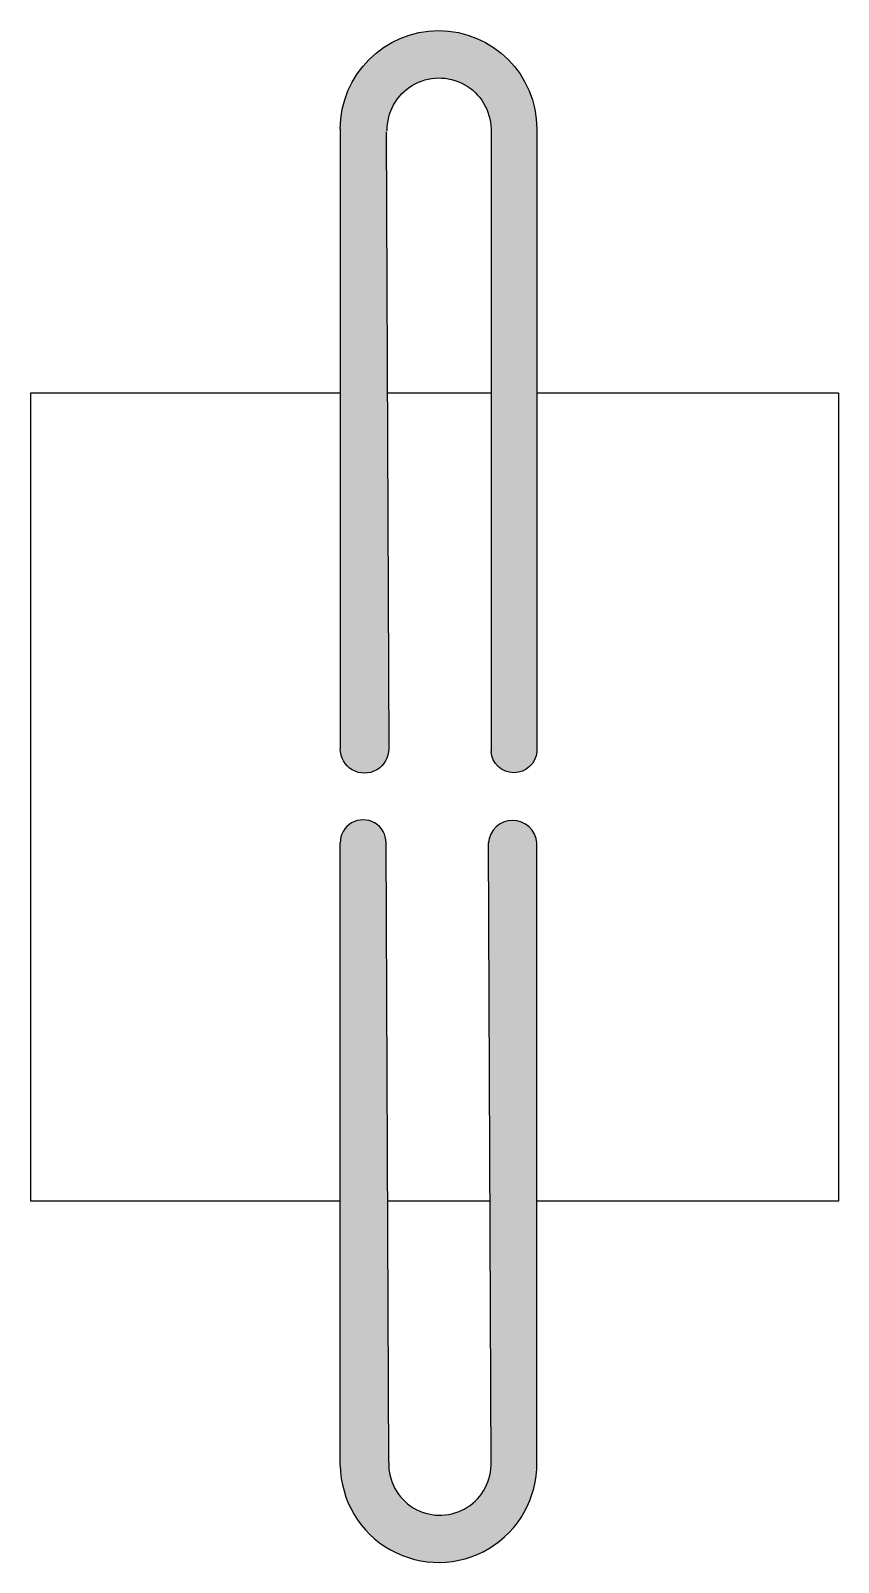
# Model space of a CAD drawing. Header units: metres. Extents: x -0.15 to 0.15, y -0.284 to 0.284.
import ezdxf

# ---------------------------------------------------------------- set-up
doc = ezdxf.new("R2010")
doc.units = ezdxf.units.M

msp = doc.modelspace()

# ---------------------------------------------------------------- hatches: boundary and pattern name
for points in [[(-0.01757745901072419, 0.2475558970533147, -0.9928807149605122), (0.02099999999999999, 0.2480000000000002), (0.02099999999999999, 0.01700000000000079, 1), (0.03800000000000001, 0.01819281618637933), (0.03800000000000001, 0.248, 1), (-0.03499999999999999, 0.248), (-0.03499999999999999, 0.01780853234183113, 1), (-0.01699999999999999, 0.0180000000000001)], [(-0.01800110755997411, -0.01674526120595163, 0.995661625664232), (-0.03499999999999999, -0.01700000000000013), (-0.03499999999999999, -0.2480000000000001, 1), (0.03800000000000001, -0.247), (0.03800000000000001, -0.01699999999999999, 1.004338374424374), (0.02000580467010338, -0.01834087879388166), (0.02099495895955922, -0.2468355196581837, -0.9999811787733478), (-0.01699493393319595, -0.248165195364927)]]:
    msp.add_hatch(color=256).paths.add_polyline_path(points)

# ---------------------------------------------------------------- linework, layer by layer
for p, q in [((-0.03499999999999999, 0.248), (-0.03499999999999999, 0.01800000000000002)), ((-0.01799999999999999, 0.247), (-0.01699999999999999, 0.01800000000000002)), ((0.02099999999999999, 0.248), (0.02099999999999999, 0.01700000000000002)), ((0.03800000000000001, 0.248), (0.03800000000000001, 0.01700000000000002)), ((-0.15, 0.15), (-0.15, -0.15)), ((-0.03499999999999999, 0.15), (-0.15, 0.15)), ((0.02099999999999999, 0.15), (-0.01757641921397379, 0.15)), ((0.15, 0.15), (0.03800000000000001, 0.15)), ((0.15, 0.15), (0.15, -0.15)), ((-0.03499999999999999, -0.248), (-0.03499999999999999, -0.01699999999999999)), ((-0.01699999999999999, -0.247), (-0.01799999999999999, -0.01699999999999999)), ((0.02099999999999999, -0.248), (0.01999999999999999, -0.01699999999999999)), ((0.03800000000000001, -0.247), (0.03800000000000001, -0.01699999999999999)), ((-0.03499999999999999, -0.15), (-0.15, -0.15)), ((0.02057575757575758, -0.15), (-0.01742173913043479, -0.15)), ((0.15, -0.15), (0.03800000000000001, -0.15))]:
    msp.add_line(p, q)
at = {"extrusion": (0, 0, -1)}
for centre, radius, start, end in [((-0.001500000000000001, 0.248), 0.0365, 0, 180), ((-0.001712857009972146, 0.247640134241178), 0.01929049994381048, 358.9310808247683, 178.9310808247683), ((0.02599999999999998, 0.01790426617091556), 0.009000509150377615, 179.3905624999999, 0.6094375000001178), ((-0.02950000000000003, 0.01759640809318969), 0.008520897993382012, 184.0136180555554, 355.9863819444445)]:
    msp.add_arc(centre, radius, start, end, dxfattribs=at)
for centre, radius, start, end in [((-0.02649999999999998, -0.01690958471697582), 0.008500480864245525, 359.3905625000003, 180.6094374999998), ((0.029, -0.01763149092220079), 0.009022127287110398, 4.013618055555501, 175.9863819444446), ((0.001500000000000001, -0.2475), 0.03650342449688797, 180.7848246029918, 0.7848246029918384), ((0.002000000000000002, -0.2475), 0.01900657780874821, 178.4925642412251, 358.4925642412251)]:
    msp.add_arc(centre, radius, start, end)

doc.saveas('drawing.dxf')
